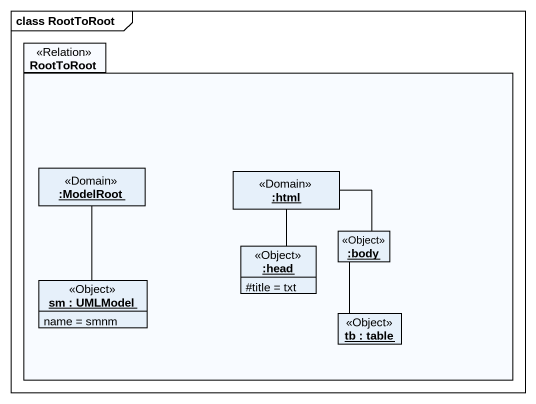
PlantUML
@startuml
mainframe class RootToRoot
hide circle
hide empty members
skinparam classAttributeIconSize 0
package RootToRoot <<Relation>> {
  object ":ModelRoot" as ModelRoot <<Domain>>
  object ":html" as html <<Domain>>
  object ":head" as head <<Object>> {
    #title = txt
  }
  object ":body" as body <<Object>>
  object "sm : UMLModel" as sm <<Object>> {
    name = smnm
  }
  object "tb : table" as tb <<Object>>
}
ModelRoot -- sm
html -- head
html -- body
body -- tb
@enduml
